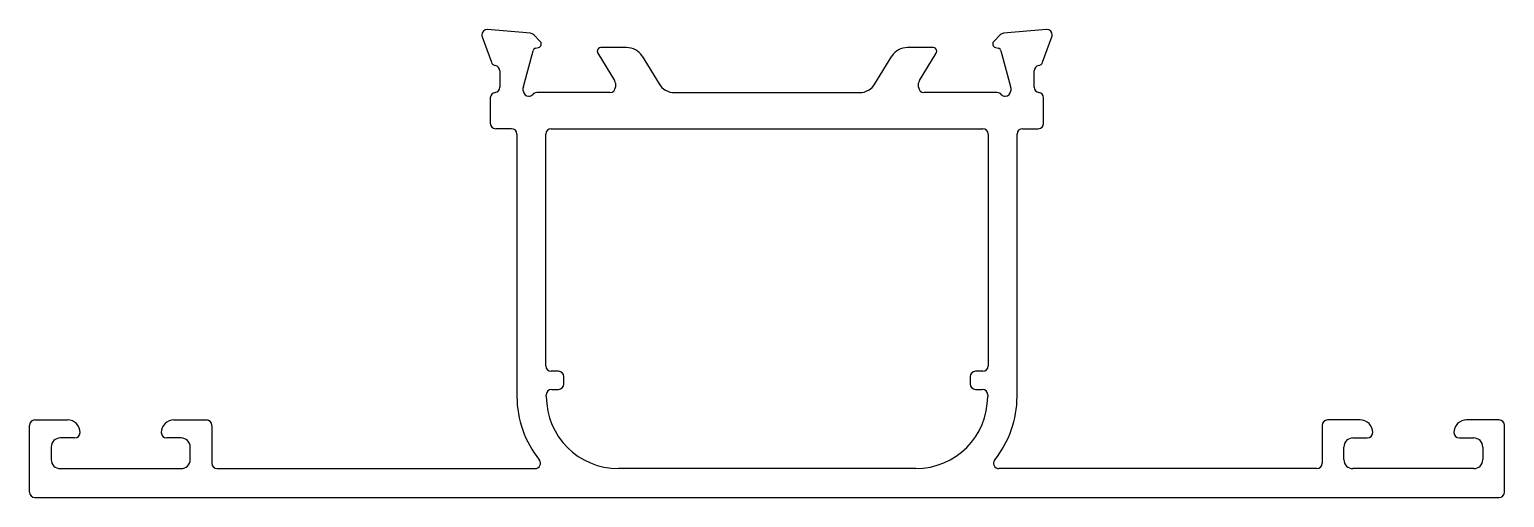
# Model space of a CAD drawing. Extents: x 751.8 to 833.5, y 443.6 to 469.5.
import ezdxf

# ---------------------------------------------------------------- set-up
doc = ezdxf.new("R2010")
doc.units = 0
doc.layers.add('DIMENSION', color=7, linetype='CONTINUOUS')
doc.layers.add('INCE', color=11, linetype='CONTINUOUS')

msp = doc.modelspace()

# ---------------------------------------------------------------- linework, layer by layer
at = {"layer": 'DIMENSION', "color": 0, "linetype": 'BYBLOCK'}
for p, q in [((776.842, 469.106), (777.356, 467.694)), ((779.516, 469.299), (777.151, 469.506)), ((780.066, 468.849), (779.702, 469.212)), ((805.547, 469.212), (805.183, 468.849)), ((808.099, 469.506), (805.733, 469.299)), ((807.893, 467.694), (808.407, 469.106)), ((779.135, 466.345), (779.666, 468.327)), ((779.807, 468.469), (779.976, 468.514)), ((783.254, 468.203), (784.181, 466.684)), ((784.85, 468.507), (783.425, 468.507)), ((801.825, 468.507), (800.399, 468.507)), ((801.069, 466.684), (801.995, 468.203)), ((805.273, 468.514), (805.442, 468.469)), ((805.583, 468.327), (806.114, 466.345)), ((785.704, 468.028), (786.645, 466.486)), ((798.605, 466.486), (799.546, 468.028)), ((777.825, 467.207), (777.825, 466.31)), ((784.225, 466.528), (784.225, 466.307)), ((801.025, 466.307), (801.025, 466.528)), ((807.425, 466.31), (807.425, 467.207)), ((777.3, 465.715), (777.3, 464.307)), ((779.125, 466.107), (779.125, 466.268)), ((783.925, 466.007), (779.872, 466.007)), ((787.498, 466.007), (797.751, 466.007)), ((805.377, 466.007), (801.325, 466.007)), ((806.125, 466.268), (806.125, 466.107)), ((807.949, 464.307), (807.949, 465.715)), ((778.475, 464.007), (777.6, 464.007)), ((778.775, 463.707), (778.775, 449.16)), ((806.475, 449.16), (806.475, 463.707)), ((806.775, 464.007), (807.649, 464.007)), ((752.075, 447.86), (753.875, 447.86)), ((759.775, 447.86), (761.575, 447.86)), ((825.475, 447.86), (823.675, 447.86)), ((833.175, 447.86), (831.375, 447.86)), ((751.775, 443.86), (751.775, 447.56)), ((761.875, 447.56), (761.875, 445.46)), ((823.375, 447.56), (823.375, 445.46)), ((833.475, 443.86), (833.475, 447.56)), ((752.975, 446.36), (752.975, 445.66)), ((754.275, 446.86), (753.475, 446.86)), ((760.175, 446.86), (759.375, 446.86)), ((760.675, 445.66), (760.675, 446.36)), ((824.575, 445.66), (824.575, 446.36)), ((825.075, 446.86), (825.875, 446.86)), ((830.975, 446.86), (831.775, 446.86)), ((832.275, 446.36), (832.275, 445.66)), ((753.475, 445.16), (760.175, 445.16)), ((762.175, 445.16), (779.779, 445.16)), ((823.075, 445.16), (805.47, 445.16)), ((831.775, 445.16), (825.075, 445.16)), ((752.075, 443.56), (833.175, 443.56))]:
    msp.add_line(p, q, dxfattribs=at)
for centre, radius, start, end in [((777.125, 469.207), 0.3, 90, 180), ((777.106, 469.204), 0.281, 179.33603, 200.28031), ((777.125, 469.207), 0.3, 85, 90), ((779.49, 469), 0.3, 45, 85), ((805.759, 469), 0.3, 95, 135), ((808.125, 469.207), 0.3, 90, 95), ((808.125, 469.207), 0.3, 0, 90), ((808.143, 469.204), 0.281, 339.71969, 0.66397), ((779.859, 468.276), 0.2, 105, 165), ((779.925, 468.707), 0.2, 285, 345), ((779.925, 468.707), 0.2, 360, 45), ((779.925, 468.707), 0.2, 345, 0), ((783.425, 468.307), 0.2, 90, 180), ((783.425, 468.307), 0.2, 180, 211.39551), ((784.85, 467.507), 1, 31.39551, 90), ((800.399, 467.507), 1, 90, 148.60449), ((801.825, 468.307), 0.2, 0, 90), ((801.825, 468.307), 0.2, 328.60449, 0), ((805.325, 468.707), 0.2, 135, 180), ((805.325, 468.707), 0.2, 180, 195), ((805.325, 468.707), 0.2, 195, 255), ((805.39, 468.276), 0.2, 15, 75), ((777.638, 467.796), 0.3, 200, 259.09572), ((777.525, 467.207), 0.3, 0, 79.09572), ((807.725, 467.207), 0.3, 100.90428, 180), ((807.611, 467.796), 0.3, 280.90428, 340), ((783.925, 466.528), 0.3, 0, 31.39551), ((801.325, 466.528), 0.3, 148.60449, 180), ((777.6, 465.715), 0.3, 97.25617, 180), ((777.529, 466.306), 0.295, 276.4482, 0.80797), ((779.425, 466.268), 0.3, 165, 180), ((779.425, 466.107), 0.3, 180, 270), ((779.425, 466.107), 0.3, 270, 318.18969), ((779.872, 465.707), 0.3, 90, 138.18969), ((783.925, 466.307), 0.3, 270, 0), ((787.498, 467.007), 1, 211.39551, 270), ((797.751, 467.007), 1, 270, 328.60449), ((801.325, 466.307), 0.3, 180, 270), ((805.377, 465.707), 0.3, 41.81031, 90), ((805.825, 466.107), 0.3, 221.81031, 270), ((805.825, 466.107), 0.3, 270, 0), ((805.825, 466.268), 0.3, 0, 15), ((807.72, 466.306), 0.295, 179.15821, 263.58562), ((807.649, 465.715), 0.3, 0, 82.74383), ((777.6, 464.307), 0.3, 180, 270), ((807.649, 464.307), 0.3, 270, 0), ((778.475, 463.707), 0.3, 360, 90), ((806.775, 463.707), 0.3, 90, 180), ((784.375, 449.16), 5.6, 180, 218.83786), ((800.875, 449.16), 5.6, 321.16214, 0), ((752.075, 447.56), 0.3, 90, 180), ((753.875, 447.16), 0.7, 360, 90), ((759.775, 447.16), 0.7, 90, 180), ((761.575, 447.56), 0.3, 0, 90), ((823.675, 447.56), 0.3, 90, 180), ((825.475, 447.16), 0.7, 0, 90), ((831.375, 447.16), 0.7, 90, 180), ((833.175, 447.56), 0.3, 0, 90), ((754.275, 447.16), 0.3, 270, 360), ((759.375, 447.16), 0.3, 180, 270), ((825.875, 447.16), 0.3, 270, 0), ((830.975, 447.16), 0.3, 180, 270), ((753.475, 446.36), 0.5, 90, 180), ((760.175, 446.36), 0.5, 360, 90), ((825.075, 446.36), 0.5, 90, 180), ((831.775, 446.36), 0.5, 0, 90), ((753.475, 445.66), 0.5, 180, 270), ((760.175, 445.66), 0.5, 270, 0), ((762.175, 445.46), 0.3, 180, 270), ((779.779, 445.46), 0.3, 270, 38.83786), ((805.47, 445.46), 0.3, 141.18439, 269.97775), ((823.075, 445.46), 0.3, 270, 0), ((825.075, 445.66), 0.5, 180, 270), ((831.775, 445.66), 0.5, 270, 0), ((752.075, 443.86), 0.3, 180, 270), ((833.175, 443.86), 0.3, 270, 0)]:
    msp.add_arc(centre, radius, start, end, dxfattribs=at)
at = {"layer": 'INCE', "color": 0}
for p, q in [((780.375, 450.857), (780.375, 463.707)), ((780.675, 464.007), (804.575, 464.007)), ((804.875, 463.707), (804.875, 450.857)), ((781.075, 450.557), (780.675, 450.557)), ((781.375, 449.857), (781.375, 450.257)), ((803.875, 450.257), (803.875, 449.857)), ((804.575, 450.557), (804.175, 450.557)), ((780.7, 449.557), (781.075, 449.557)), ((804.175, 449.557), (804.549, 449.557)), ((780.4, 449.16), (780.4, 449.257)), ((804.849, 449.257), (804.849, 449.16)), ((800.875, 445.16), (784.4, 445.16))]:
    msp.add_line(p, q, dxfattribs=at)
for centre, radius, start, end in [((780.675, 463.707), 0.3, 90, 180), ((804.575, 463.707), 0.3, 0, 90), ((780.675, 450.857), 0.3, 180, 270), ((781.075, 450.257), 0.3, 0, 90), ((804.175, 450.257), 0.3, 90, 180), ((804.575, 450.857), 0.3, 270, 0), ((780.7, 449.257), 0.3, 90, 180), ((781.075, 449.857), 0.3, 270, 0), ((804.175, 449.857), 0.3, 180, 270), ((804.549, 449.257), 0.3, 0, 90), ((784.4, 449.16), 4, 180, 270), ((800.849, 449.16), 4, 270.36428, 0)]:
    msp.add_arc(centre, radius, start, end, dxfattribs=at)

doc.saveas('drawing.dxf')
